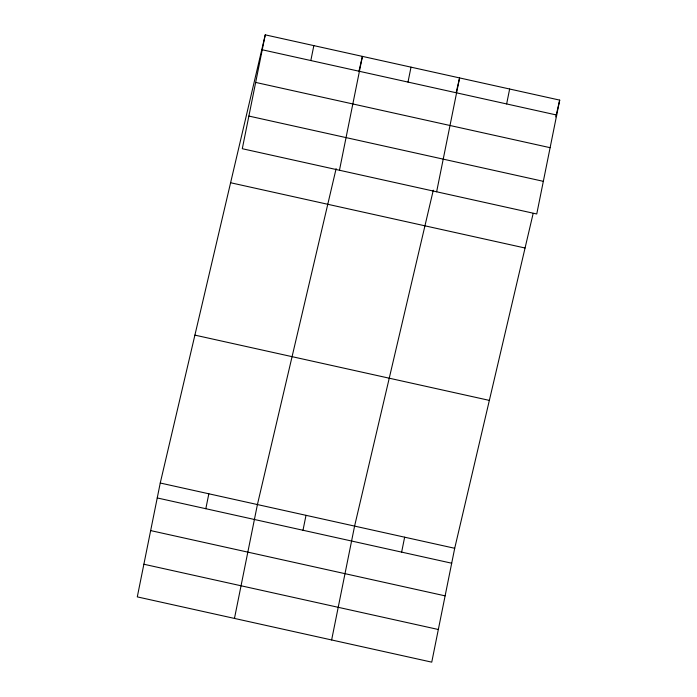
<?xml version="1.0" encoding="UTF-8"?>
<svg xmlns="http://www.w3.org/2000/svg" width="697" height="697" viewBox="0 0 697 697"><rect width="100%" height="100%" fill="white"/><g stroke="black" fill="none" stroke-linecap="round" stroke-linejoin="round"><path stroke-width="1.05" d="M265.252 34.85L242.295 148.714L536.751 213.979L559.708 100.115L265.252 34.85L160.249 483.021L137.292 596.885L431.748 662.15L454.705 548.286L533.17 213.395M205.824 508.714L208.839 493.79M310.827 60.543L313.842 45.619M234.462 618.422L257.42 504.558L336.128 168.622M339.465 170.251L362.423 56.387L358.981 71.068M302.995 530.251L306.009 515.327M407.998 82.08L411.012 67.156M331.633 639.959L354.59 526.096L433.299 190.159M436.636 191.788L459.593 77.925L456.152 92.605M401.638 552.111L404.643 537.187M506.641 103.94L509.646 89.016M555.779 116.896L559.708 100.115M262.246 49.775L556.703 115.04M255.66 82.42L550.116 147.686M248.881 116.068L543.329 181.325M230.602 182.745L525.059 248.01M194.907 335.126L489.355 400.392M160.249 483.021L454.705 548.286M157.243 497.946L451.691 563.211M150.657 530.591L445.113 595.857M143.878 564.239L438.326 629.496"/></g></svg>
